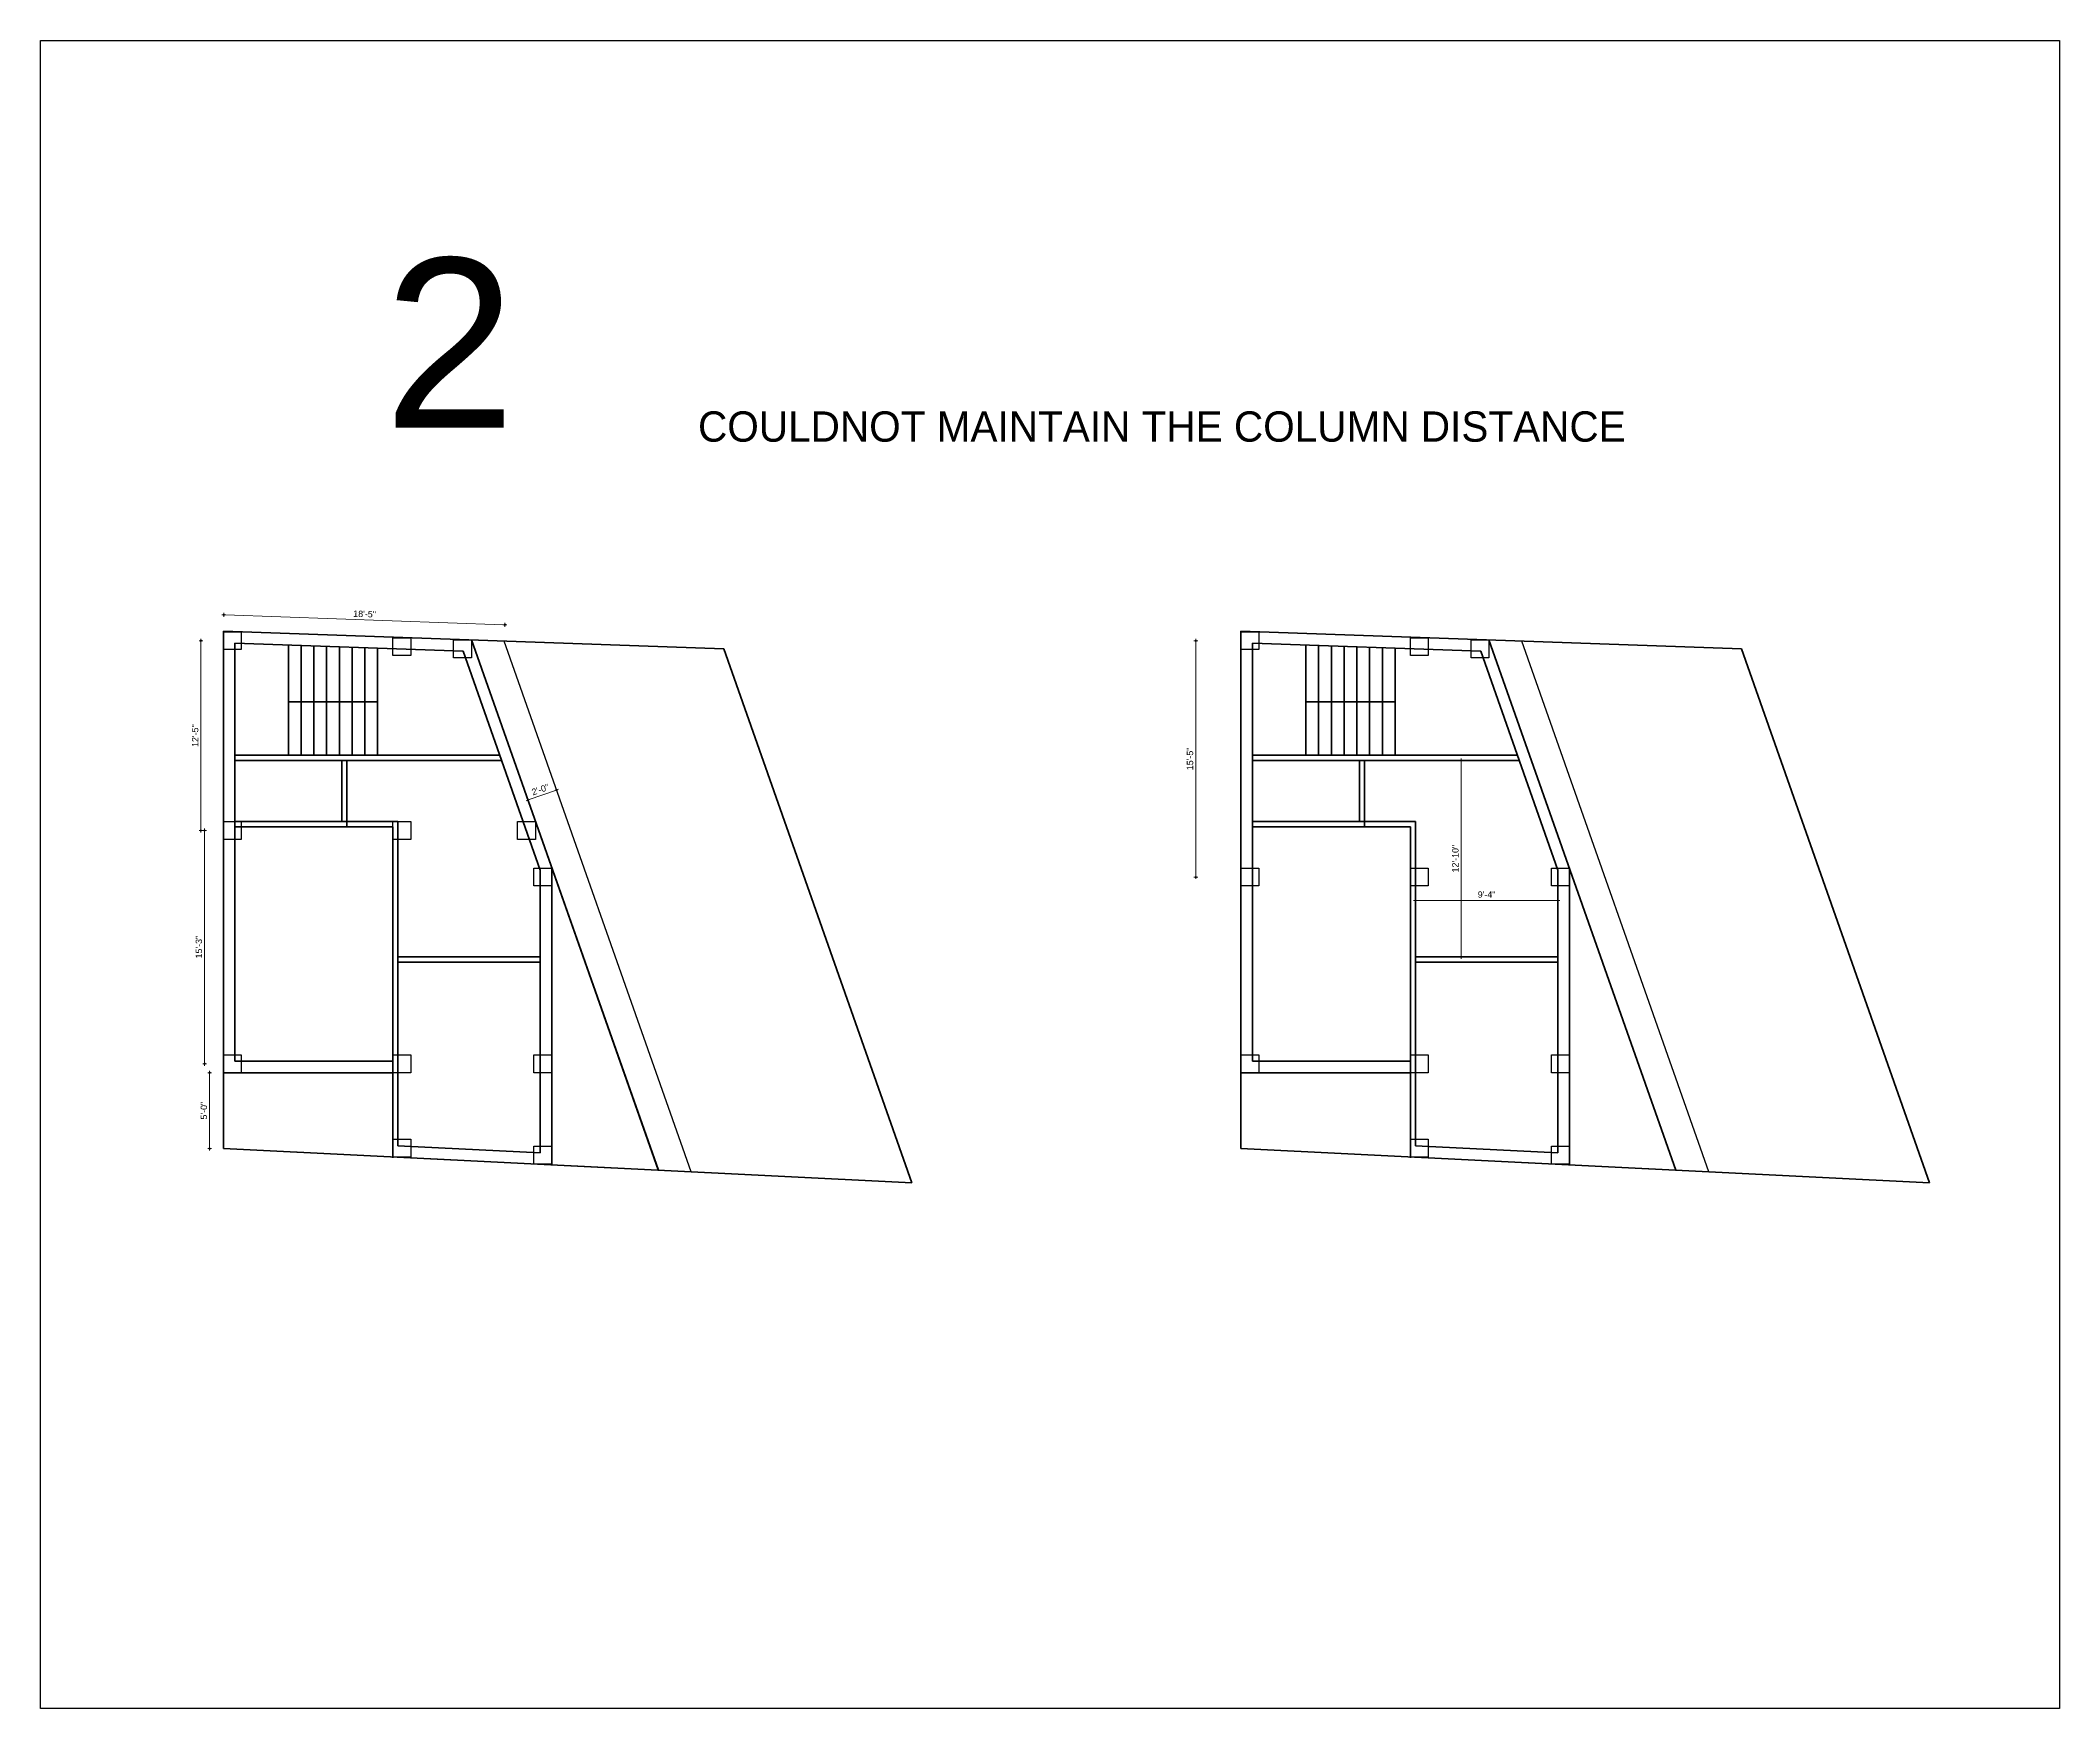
# Model space of a CAD drawing. Header units: inches. Extents: x -4105 to 11866, y -15821 to -3174.
# Drawn here: x 6352 to 7937, y -14420 to -13111 of the extents above; entities that cross this region are included whole.
import ezdxf

# ---------------------------------------------------------------- set-up
doc = ezdxf.new("R2010")
doc.units = ezdxf.units.IN
doc.header["$LTSCALE"] = 0.5
doc.header["$MEASUREMENT"] = 0
doc.header["$PDMODE"] = 66
for name, color, linetype, lineweight in [('Ele', 7, 'Continuous', 30), ('hatch', 9, 'Continuous', 0), ('ns_WALL', 21, 'Continuous', 40), ('Toilet', 7, 'Continuous', 25)]:
    doc.layers.add(name, color=color, linetype=linetype, lineweight=lineweight)
doc.styles.add('arial', font='arial.ttf')
doc.styles.get("Standard").update_dxf_attribs({"font": 'arial.ttf'})
doc.dimstyles.new('S8', dxfattribs={"dimtxt": 5, "dimasz": 1, "dimexe": 6, "dimexo": 18, "dimgap": 1.9375, "dimtad": 1, "dimdec": 0, "dimzin": 3, "dimdsep": 46, "dimlunit": 4, "dimtxsty": 'Standard', "dimblk": 'dot 2', "dimcen": 12, "dimse1": 1, "dimse2": 1, "dimclrd": 1, "dimclre": 1, "dimclrt": 256, "dimadec": 0, "dimazin": 0, "dimtfac": 0.75, "dimtdec": 0, "dimtix": 1, "dimtmove": 1, "dimatfit": 3, "dimldrblk": 'DOT', "dimfxl": 1, "dimtolj": 1, "dimtzin": 0, "dimlwd": 9, "dimlwe": 9, "dimarcsym": 0})

# ---------------------------------------------------------------- blocks, each defined once
blk = doc.blocks.new('dot1')
at = {"layer": 'hatch'}
h = blk.add_hatch(color=256, dxfattribs=at)
edge = h.paths.add_edge_path()
edge.add_arc((0, 0), 1, 0, 360)
for p, q in [((3, 0), (-3, 0)), ((0, 3), (0, -3))]:
    blk.add_line(p, q, dxfattribs=at)
blk.add_circle((0, 0), 1, dxfattribs=at)
blk = doc.blocks.new('dot 2')
at = {"layer": 'hatch', "xscale": 0.5, "yscale": 0.5, "zscale": 0.5}
blk.add_blockref('dot1', (0, 0), dxfattribs=at)
blk = doc.blocks.new('*D593')
at = {"layer": 'Defpoints', "color": 0, "transparency": 16777216}
for p in [(6481.3, -13730.8), (6503, -13730.8), (6503, -13913.8)]:
    blk.add_point(p, dxfattribs=at)
at = {"layer": 'Toilet', "color": 1, "lineweight": 9, "transparency": 16777216}
blk.add_line((6481.3, -13912.8), (6481.3, -13731.8), dxfattribs=at)
for p, rotation in [((6481.3, -13730.8), 90), ((6481.3, -13913.8), 270)]:
    blk.add_blockref('dot 2', p, dxfattribs=dict(at, rotation=rotation))
at = {"layer": 'Toilet', "transparency": 16777216, "insert": (6476.8, -13822.3), "char_height": 5, "attachment_point": 5, "rotation": 90}
blk.add_mtext('\\A1;15\'-3"', dxfattribs=at)
blk = doc.blocks.new('_Dot')
at = {"color": 0, "linetype": 'ByBlock', "lineweight": -2}
blk.add_line((-0.5, 0), (-1, 0), dxfattribs=at)
at = {"color": 0, "linetype": 'ByBlock', "const_width": 0.5}
blk.add_lwpolyline([(-0.25, 0, 1), (0.25, 0, 1)], format="xyb", close=True, dxfattribs=at)
blk = doc.blocks.new('*D594')
at = {"layer": 'Defpoints', "color": 0, "transparency": 16777216}
for p in [(6478.4, -13581.9), (6503, -13581.9), (6503, -13730.8)]:
    blk.add_point(p, dxfattribs=at)
at = {"layer": 'Toilet', "color": 1, "lineweight": 9, "transparency": 16777216}
blk.add_line((6478.4, -13729.8), (6478.4, -13582.9), dxfattribs=at)
for p, rotation in [((6478.4, -13581.9), 90), ((6478.4, -13730.8), 270)]:
    blk.add_blockref('dot 2', p, dxfattribs=dict(at, rotation=rotation))
at = {"layer": 'Toilet', "transparency": 16777216, "insert": (6473.9, -13656.4), "char_height": 5, "attachment_point": 5, "rotation": 90}
blk.add_mtext('\\A1;12\'-5"', dxfattribs=at)
blk = doc.blocks.new('*D595')
at = {"layer": 'Defpoints', "color": 0, "transparency": 16777216}
for p in [(6757.5, -13699), (6763.5, -13715.8), (6740.8, -13723.8)]:
    blk.add_point(p, dxfattribs=at)
at = {"layer": 'Toilet', "color": 1, "lineweight": 9, "transparency": 16777216}
blk.add_line((6735.9, -13706.6), (6756.6, -13699.3), dxfattribs=at)
for p, rotation in [((6757.5, -13699), 19.41503730319384), ((6734.9, -13706.9), 199.4150373031938)]:
    blk.add_blockref('dot 2', p, dxfattribs=dict(at, rotation=rotation))
at = {"layer": 'Toilet', "transparency": 16777216, "insert": (6744.7, -13698.7), "char_height": 5, "attachment_point": 5, "rotation": 19.415}
blk.add_mtext('\\A1;2\'-0"', dxfattribs=at)
blk = doc.blocks.new('*D596')
at = {"layer": 'Defpoints', "color": 0, "transparency": 16777216}
for p in [(6496.4, -13561.6), (6496, -13574.4), (6716.4, -13582.2)]:
    blk.add_point(p, dxfattribs=at)
at = {"layer": 'Toilet', "color": 1, "lineweight": 9, "transparency": 16777216}
blk.add_line((6715.9, -13569.4), (6497.4, -13561.7), dxfattribs=at)
for p, rotation in [((6496.4, -13561.6), 177.9779001232582), ((6716.9, -13569.4), 357.9779001232581)]:
    blk.add_blockref('dot 2', p, dxfattribs=dict(at, rotation=rotation))
at = {"layer": 'Toilet', "transparency": 16777216, "insert": (6606.8, -13561), "char_height": 5, "attachment_point": 5, "rotation": 357.9779}
blk.add_mtext('\\A1;18\'-5"', dxfattribs=at)
blk = doc.blocks.new('*D599')
at = {"layer": 'Defpoints', "color": 0, "transparency": 16777216}
for p in [(7259, -13581.9), (7301.4, -13581.9), (7301.4, -13767.3)]:
    blk.add_point(p, dxfattribs=at)
at = {"layer": 'Toilet', "color": 1, "lineweight": 9, "transparency": 16777216}
blk.add_line((7259, -13766.3), (7259, -13582.9), dxfattribs=at)
for p, rotation in [((7259, -13581.9), 90), ((7259, -13767.3), 270)]:
    blk.add_blockref('dot 2', p, dxfattribs=dict(at, rotation=rotation))
at = {"layer": 'Toilet', "transparency": 16777216, "insert": (7254.5, -13674.6), "char_height": 5, "attachment_point": 5, "rotation": 90}
blk.add_mtext('\\A1;15\'-5"', dxfattribs=at)
blk = doc.blocks.new('*D605')
at = {"layer": 'Defpoints', "color": 0, "transparency": 16777216}
for p in [(6510, -13920.8), (6485.2, -13980.4), (6496, -13980.4)]:
    blk.add_point(p, dxfattribs=at)
at = {"layer": 'Toilet', "color": 1, "lineweight": 9, "transparency": 16777216}
blk.add_line((6485.2, -13921.8), (6485.2, -13979.4), dxfattribs=at)
for p, rotation in [((6485.2, -13920.8), 90), ((6485.2, -13980.4), 270)]:
    blk.add_blockref('dot 2', p, dxfattribs=dict(at, rotation=rotation))
at = {"layer": 'Toilet', "transparency": 16777216, "insert": (6480.7, -13950.6), "char_height": 5, "attachment_point": 5, "rotation": 90}
blk.add_mtext('\\A1;5\'-0"', dxfattribs=at)
blk = doc.blocks.new('*D614')
at = {"layer": 'Defpoints', "color": 0, "transparency": 16777216}
for p in [(7431.4, -13774.3), (7543.1, -13774.3), (7543.1, -13785.6)]:
    blk.add_point(p, dxfattribs=at)
at = {"layer": 'Toilet', "color": 1, "lineweight": 9, "transparency": 16777216}
blk.add_line((7432.4, -13785.6), (7542.1, -13785.6), dxfattribs=at)
at = {"layer": 'Toilet', "color": 1, "lineweight": 9, "transparency": 16777216, "rotation": 180}
blk.add_blockref('dot 2', (7431.4, -13785.6), dxfattribs=at)
at = {"layer": 'Toilet', "color": 1, "lineweight": 9, "transparency": 16777216}
blk.add_blockref('dot 2', (7543.1, -13785.6), dxfattribs=at)
at = {"layer": 'Toilet', "transparency": 16777216, "insert": (7487.2, -13781.1), "char_height": 5, "attachment_point": 5}
blk.add_mtext('\\A1;9\'-4"', dxfattribs=at)
blk = doc.blocks.new('*D615')
at = {"layer": 'Defpoints', "color": 0, "transparency": 16777216}
for p in [(7431.4, -13675.8), (7467.2, -13675.8), (7431.4, -13830)]:
    blk.add_point(p, dxfattribs=at)
at = {"layer": 'Toilet', "color": 1, "lineweight": 9, "transparency": 16777216}
blk.add_line((7467.2, -13829), (7467.2, -13676.8), dxfattribs=at)
for p, rotation in [((7467.2, -13675.8), 90), ((7467.2, -13830), 270)]:
    blk.add_blockref('dot 2', p, dxfattribs=dict(at, rotation=rotation))
at = {"layer": 'Toilet', "transparency": 16777216, "insert": (7462.7, -13752.9), "char_height": 5, "attachment_point": 5, "rotation": 90}
blk.add_mtext('\\A1;12\'-10"', dxfattribs=at)

msp = doc.modelspace()

# ---------------------------------------------------------------- linework, layer by layer
at = {"layer": 'ns_WALL'}
for p, q in [((6888.7, -13588.3), (6496, -13574.4)), ((6496, -13574.4), (6496, -13980.4)), ((7687.1, -13588.3), (7294.4, -13574.4)), ((7294.4, -13574.4), (7294.4, -13980.4)), ((6684.2, -13590.1), (6505, -13583.8)), ((6505, -13583.8), (6505, -13911.8)), ((6547, -13585.3), (6547, -13671.8)), ((6557, -13585.6), (6557, -13671.8)), ((6567, -13586), (6567, -13671.8)), ((6577, -13586.3), (6577, -13671.8)), ((6587, -13586.7), (6587, -13671.8)), ((6597, -13587), (6597, -13671.8)), ((6607, -13587.4), (6607, -13671.8)), ((6617, -13587.7), (6617, -13671.8)), ((6684.2, -13590.1), (6744.7, -13761.8)), ((6690.6, -13581.3), (6837.3, -13997.3)), ((6888.7, -13588.3), (7036.3, -14007.1)), ((7482.6, -13590.1), (7303.4, -13583.8)), ((7303.4, -13583.8), (7303.4, -13911.8)), ((7345.4, -13585.3), (7345.4, -13671.8)), ((7355.4, -13585.6), (7355.4, -13671.8)), ((7365.4, -13586), (7365.4, -13671.8)), ((7375.4, -13586.3), (7375.4, -13671.8)), ((7385.4, -13586.7), (7385.4, -13671.8)), ((7395.4, -13587), (7395.4, -13671.8)), ((7405.4, -13587.4), (7405.4, -13671.8)), ((7415.4, -13587.7), (7415.4, -13671.8)), ((7482.6, -13590.1), (7543.1, -13761.8)), ((7489, -13581.3), (7635.7, -13997.3)), ((7687.1, -13588.3), (7834.7, -14007.1)), ((6617, -13629.8), (6547, -13629.8)), ((7415.4, -13629.8), (7345.4, -13629.8)), ((6713, -13671.8), (6505, -13671.8)), ((7511.4, -13671.8), (7303.4, -13671.8)), ((6714.4, -13675.8), (6505, -13675.8)), ((6589, -13675.8), (6589, -13723.8)), ((6593, -13675.8), (6593, -13727.8)), ((7512.8, -13675.8), (7303.4, -13675.8)), ((7387.4, -13675.8), (7387.4, -13723.8)), ((7391.4, -13675.8), (7391.4, -13727.8)), ((6633, -13723.8), (6505, -13723.8)), ((6629, -13727.8), (6505, -13727.8)), ((6629, -13727.8), (6629, -13987.5)), ((6633, -13723.8), (6633, -13978.2)), ((7431.4, -13723.8), (7303.4, -13723.8)), ((7427.4, -13727.8), (7303.4, -13727.8)), ((7427.4, -13727.8), (7427.4, -13987.5)), ((7431.4, -13723.8), (7431.4, -13978.2)), ((6744.7, -13761.8), (6744.7, -13983.7)), ((6753.7, -13760.3), (6753.7, -13993.1)), ((7543.1, -13761.8), (7543.1, -13983.7)), ((7552.1, -13760.3), (7552.1, -13993.1)), ((6633, -13830), (6744.7, -13830)), ((7431.4, -13830), (7543.1, -13830)), ((6633, -13834), (6744.7, -13834)), ((7431.4, -13834), (7543.1, -13834)), ((6496, -13920.8), (6629, -13920.8)), ((6505, -13911.8), (6629, -13911.8)), ((7294.4, -13920.8), (7427.4, -13920.8)), ((7303.4, -13911.8), (7427.4, -13911.8)), ((6496, -13980.4), (7036.3, -14007.1)), ((6633, -13978.2), (6744.7, -13983.7)), ((7294.4, -13980.4), (7834.7, -14007.1)), ((7431.4, -13978.2), (7543.1, -13983.7))]:
    msp.add_line(p, q, dxfattribs=at)
at = {"layer": 'Toilet'}
for p, q in [((6716.4, -13582.2), (6496, -13574.4)), ((6496, -13574.4), (6496, -13980.4)), ((7514.8, -13582.2), (7294.4, -13574.4)), ((7294.4, -13574.4), (7294.4, -13980.4)), ((6837.2, -13997.3), (6690.6, -13581.3)), ((6863.1, -13998.5), (6716.4, -13582.2)), ((7635.6, -13997.3), (7489, -13581.3)), ((7661.5, -13998.5), (7514.8, -13582.2)), ((6496, -13980.4), (6863.1, -13998.5)), ((7294.4, -13980.4), (7661.5, -13998.5))]:
    msp.add_line(p, q, dxfattribs=at)
for points in [[(6352.4, -13111), (7936.8, -13111), (7936.8, -14419.7), (6352.4, -14419.7)], [(6496, -13574.9), (6510, -13574.9), (6510, -13588.9), (6496, -13588.9)], [(7294.4, -13574.9), (7308.4, -13574.9), (7308.4, -13588.9), (7294.4, -13588.9)], [(6629, -13579.6), (6643, -13579.6), (6643, -13593.6), (6629, -13593.6)], [(6676.6, -13581.3), (6690.6, -13581.3), (6690.6, -13595.3), (6676.6, -13595.3)], [(7427.4, -13579.6), (7441.4, -13579.6), (7441.4, -13593.6), (7427.4, -13593.6)], [(7475, -13581.3), (7489, -13581.3), (7489, -13595.3), (7475, -13595.3)], [(6496, -13723.8), (6510, -13723.8), (6510, -13737.8), (6496, -13737.8)], [(6629, -13723.8), (6643, -13723.8), (6643, -13737.8), (6629, -13737.8)], [(6726.8, -13723.8), (6740.8, -13723.8), (6740.8, -13737.8), (6726.8, -13737.8)], [(6739.7, -13760.3), (6753.7, -13760.3), (6753.7, -13774.3), (6739.7, -13774.3)], [(7294.4, -13760.3), (7308.4, -13760.3), (7308.4, -13774.3), (7294.4, -13774.3)], [(7427.4, -13760.3), (7441.4, -13760.3), (7441.4, -13774.3), (7427.4, -13774.3)], [(7538.1, -13760.3), (7552.1, -13760.3), (7552.1, -13774.3), (7538.1, -13774.3)], [(6496, -13906.8), (6510, -13906.8), (6510, -13920.8), (6496, -13920.8)], [(6629, -13906.8), (6643, -13906.8), (6643, -13920.8), (6629, -13920.8)], [(6739.7, -13906.8), (6753.7, -13906.8), (6753.7, -13920.8), (6739.7, -13920.8)], [(7294.4, -13906.8), (7308.4, -13906.8), (7308.4, -13920.8), (7294.4, -13920.8)], [(7427.4, -13906.8), (7441.4, -13906.8), (7441.4, -13920.8), (7427.4, -13920.8)], [(7538.1, -13906.8), (7552.1, -13906.8), (7552.1, -13920.8), (7538.1, -13920.8)], [(6629, -13973), (6643, -13973), (6643, -13987), (6629, -13987)], [(7427.4, -13973), (7441.4, -13973), (7441.4, -13987), (7427.4, -13987)], [(6739.7, -13978.5), (6753.7, -13978.5), (6753.7, -13992.5), (6739.7, -13992.5)], [(7538.1, -13978.5), (7552.1, -13978.5), (7552.1, -13992.5), (7538.1, -13992.5)]]:
    msp.add_lwpolyline(points, close=True, dxfattribs=at)

# ---------------------------------------------------------------- texts
at = {"layer": 'Ele', "color": 0, "ltscale": 2, "insert": (7232.4, -13402), "char_height": 23.78, "attachment_point": 2, "style": 'arial'}
msp.add_mtext('{\\fCentury Gothic|b0|i0|c0|p34;COULDNOT MAINTAIN THE COLUMN DISTANCE}', dxfattribs=at)
at = {"layer": 'ns_WALL', "insert": (6621.9, -13281.9), "char_height": 133, "attachment_point": 1}
msp.add_mtext_dynamic_manual_height_columns('2', width=960.88, gutter_width=13.3, heights=[0], dxfattribs=at)

# ---------------------------------------------------------------- dimensions: what is measured, and where the dimension line sits
at = {"layer": 'Toilet'}
for p1, p2, distance, picture, middle in [((6716.4, -13582.2), (6496, -13574.4), -12.8, '*D596', (6606.8, -13561)), ((6740.8, -13723.8), (6763.5, -13715.8), 17.9, '*D595', (6744.7, -13698.7))]:
    dim = msp.add_aligned_dim(p1=p1, p2=p2, distance=distance, dimstyle='S8', override={"dimfxl": 2, "dimfxlon": 1, "dimarcsym": 1}, dxfattribs=at)
    dim.commit()
    dim.dimension.update_dxf_attribs({"geometry": picture, "text_midpoint": middle})
for base, p1, p2, picture, middle in [((6478.4, -13581.9), (6503, -13730.8), (6503, -13581.9), '*D594', (6473.9, -13656.4)), ((7259, -13581.9), (7301.4, -13767.3), (7301.4, -13581.9), '*D599', (7254.5, -13674.6)), ((7467.2, -13675.8), (7431.4, -13830), (7431.4, -13675.8), '*D615', (7462.7, -13752.9)), ((6481.3, -13730.8), (6503, -13913.8), (6503, -13730.8), '*D593', (6476.8, -13822.3)), ((6485.2, -13980.4), (6510, -13920.8), (6496, -13980.4), '*D605', (6480.7, -13950.6))]:
    dim = msp.add_linear_dim(base=base, p1=p1, p2=p2, angle=90, dimstyle='S8', override={"dimfxl": 2, "dimfxlon": 1, "dimarcsym": 1}, dxfattribs=at)
    dim.commit()
    dim.dimension.update_dxf_attribs({"geometry": picture, "text_midpoint": middle})
dim = msp.add_linear_dim(base=(7543.1, -13785.6), p1=(7431.4, -13774.3), p2=(7543.1, -13774.3), dimstyle='S8', override={"dimfxl": 2, "dimfxlon": 1, "dimarcsym": 1}, dxfattribs=at)
dim.commit()
dim.dimension.update_dxf_attribs({"geometry": '*D614', "text_midpoint": (7487.2, -13781.1)})

doc.saveas('drawing.dxf')
